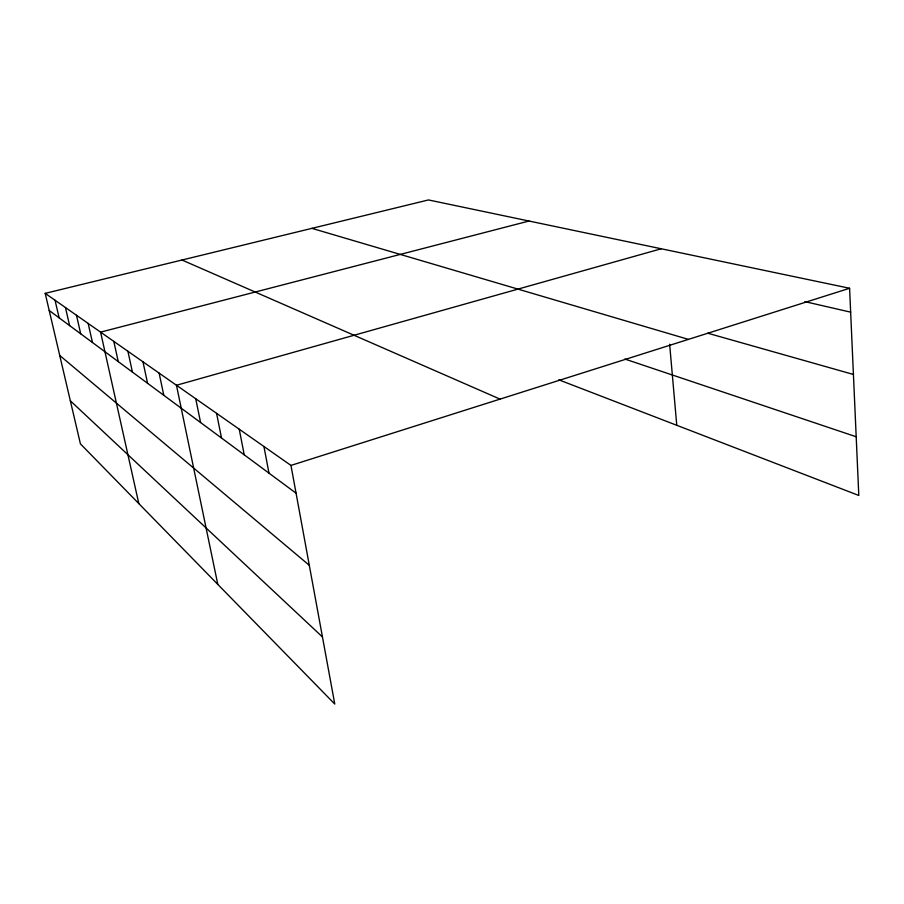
<?xml version="1.0" encoding="UTF-8"?>
<svg xmlns="http://www.w3.org/2000/svg" width="904" height="904" viewBox="0 0 904 904"><rect width="100%" height="100%" fill="white"/><g stroke="black" fill="none" stroke-linecap="round" stroke-linejoin="round"><path stroke-width="1.36" d="M849.59 288.274L428.485 199.942L45.2 293.359L290.964 465.413L849.59 288.274L858.8 495.46L558.774 379.804M661.242 248.769L176.461 385.262L217.807 584.413M529.009 221.028L100.581 332.13L138.82 503.607M804.876 301.631L850.653 312.162M707.866 333.237L853.421 374.459M311.903 228.35L688.407 339.384M624.856 359.035L856.19 436.756M181.987 260.013L500.059 399.116M49.211 310.501L296.06 493.188M59.732 355.464L309.292 565.294M70.342 400.8L322.445 636.947M45.2 293.359L80.422 443.864L334.774 704.058L290.964 465.413M55.042 300.252L59.133 317.835M65.45 307.541L69.608 325.598M76.478 315.259L80.705 333.802M88.163 323.44L92.468 342.514M113.802 341.384L118.254 361.6M127.893 351.26L132.436 372.086M142.968 361.815L147.578 383.307M159.115 373.115L163.805 395.308M195.727 398.743L200.575 422.518M216.587 413.354L221.503 438.011M239.244 429.208L244.227 454.825M263.934 446.497L268.985 473.154M669.638 344.232L676.768 425.287"/></g></svg>
